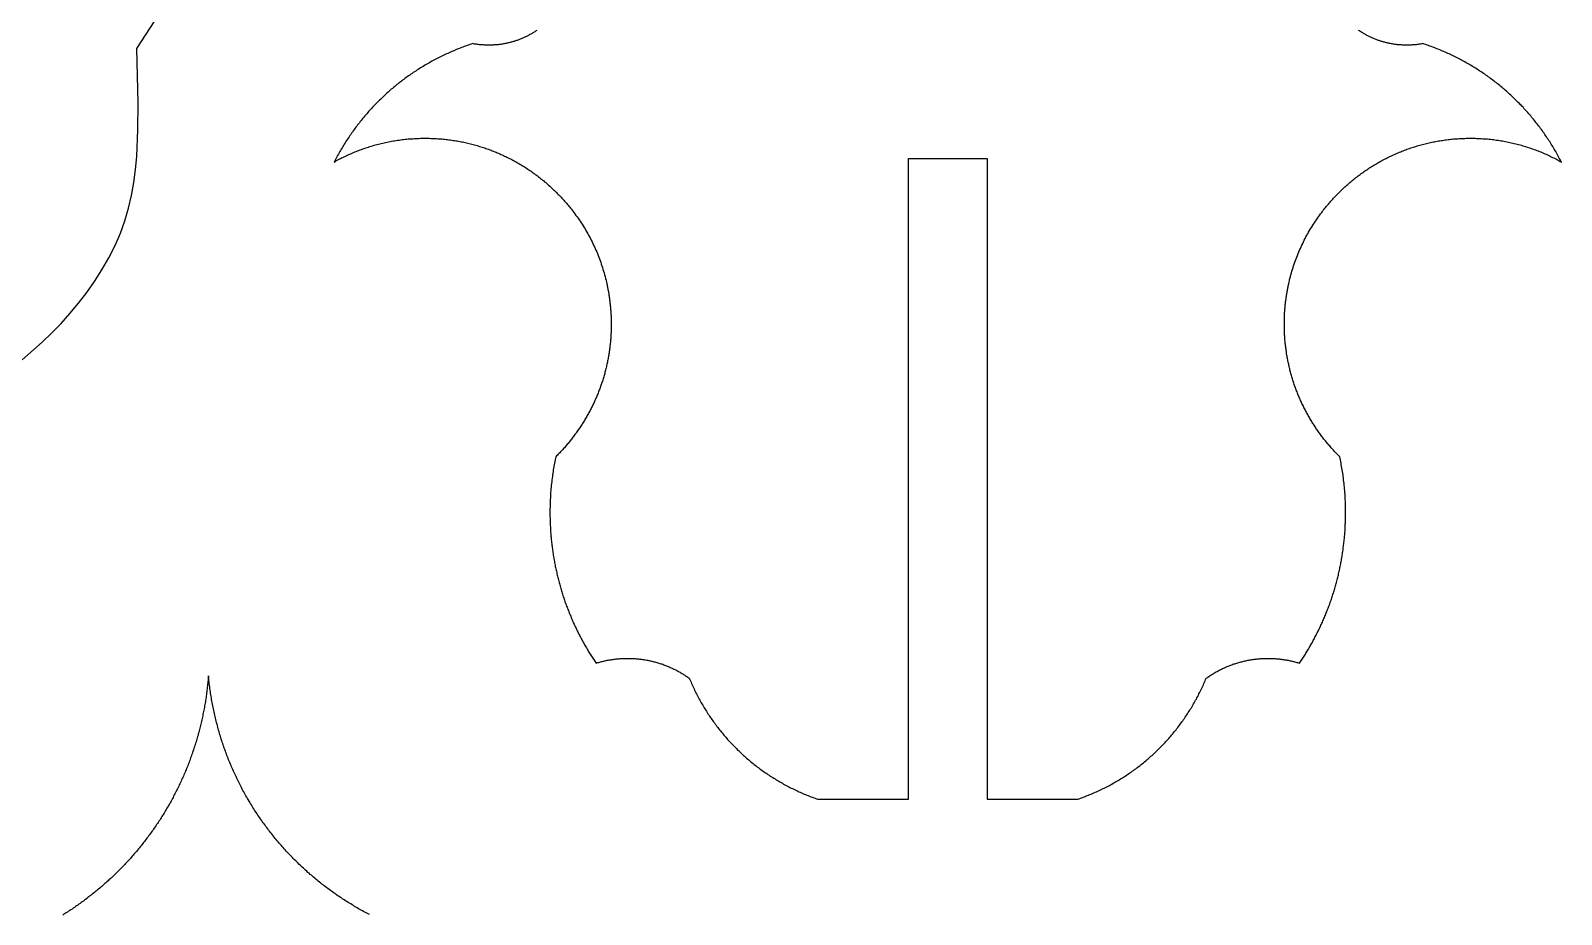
# Model space of a CAD drawing. Extents: x -331 to 1103, y -532 to 1751.
# Drawn here: x 778.6 to 1015.5, y -258.7 to -121.9 of the extents above; entities that cross this region are included whole.
import ezdxf

# ---------------------------------------------------------------- set-up
doc = ezdxf.new("R2010")
doc.units = 0
doc.layers.add('Default_Layer', color=1, linetype='CONTINUOUS')

msp = doc.modelspace()

# ---------------------------------------------------------------- linework, layer by layer
at = {"layer": 'Default_Layer'}
for points in [[(777.32, -172.85), (780.41, -170.1), (781.89, -168.67), (783.31, -167.2), (784.69, -165.67), (786.01, -164.08), (787.28, -162.43), (788.49, -160.71), (789.64, -158.91), (790.73, -157.04), (791.68, -155.15), (792.5, -153.24), (793.18, -151.31), (793.75, -149.36), (794.2, -147.38), (794.56, -145.38), (794.83, -143.37), (795.02, -141.34), (795.22, -137.24), (795.23, -133.08), (795.03, -124.65), (797.85, -120.34)], [(856.96, -121.83), (856.85, -121.9), (856.75, -121.97), (856.64, -122.04), (856.54, -122.1), (856.43, -122.17), (856.32, -122.24), (856.22, -122.3), (856.11, -122.36), (856, -122.43), (855.89, -122.49), (855.78, -122.55), (855.67, -122.61), (855.55, -122.67), (855.44, -122.72), (855.33, -122.78), (855.21, -122.84), (855.1, -122.89), (854.98, -122.94), (854.87, -123), (854.75, -123.05), (854.63, -123.1), (854.51, -123.15), (854.39, -123.2), (854.27, -123.24), (854.15, -123.29), (854.03, -123.33), (853.91, -123.38), (853.79, -123.42), (853.67, -123.46), (853.55, -123.5), (853.42, -123.54), (853.3, -123.58), (853.17, -123.61), (853.05, -123.65), (852.92, -123.68), (852.8, -123.71), (852.67, -123.75), (852.54, -123.78), (852.42, -123.81), (852.29, -123.83), (852.16, -123.86), (852.03, -123.89), (851.9, -123.91), (851.77, -123.93), (851.64, -123.96), (851.51, -123.98), (851.38, -124), (851.25, -124.01), (851.12, -124.03), (850.98, -124.05), (850.85, -124.06), (850.72, -124.07), (850.58, -124.08), (850.45, -124.09), (850.31, -124.1), (850.18, -124.11), (850.04, -124.12), (849.91, -124.12), (849.77, -124.13), (849.64, -124.13), (849.5, -124.13), (849.34, -124.13), (849.17, -124.12), (849.01, -124.12), (848.85, -124.11), (848.69, -124.1), (848.53, -124.09), (848.37, -124.08), (848.21, -124.07), (848.06, -124.05), (847.9, -124.03), (847.75, -124.01), (847.6, -123.99), (847.45, -123.97), (847.31, -123.95), (847.16, -123.92), (847.02, -123.89), (846.8, -123.97), (846.58, -124.04), (846.36, -124.12), (846.14, -124.19), (845.93, -124.27), (845.71, -124.35), (845.49, -124.43), (845.28, -124.51), (845.06, -124.6), (844.85, -124.68), (844.63, -124.77), (844.42, -124.85), (844.21, -124.94), (844, -125.03), (843.79, -125.12), (843.58, -125.21), (843.37, -125.3), (843.16, -125.4), (842.95, -125.49), (842.74, -125.59), (842.54, -125.69), (842.33, -125.79), (842.13, -125.89), (841.92, -125.99), (841.72, -126.09), (841.52, -126.19), (841.32, -126.3), (841.12, -126.4), (840.92, -126.51), (840.72, -126.62), (840.52, -126.73), (840.32, -126.84), (840.12, -126.95), (839.93, -127.06), (839.73, -127.18), (839.54, -127.29), (839.34, -127.41), (839.15, -127.53), (838.96, -127.64), (838.77, -127.76), (838.58, -127.88), (838.39, -128.01), (838.2, -128.13), (838.01, -128.25), (837.82, -128.38), (837.64, -128.5), (837.45, -128.63), (837.27, -128.76), (837.08, -128.89), (836.9, -129.02), (836.72, -129.15), (836.54, -129.28), (836.36, -129.42), (836.18, -129.55), (836, -129.69), (835.82, -129.83), (835.64, -129.96), (835.47, -130.1), (835.29, -130.24), (835.12, -130.38), (834.95, -130.53), (834.77, -130.67), (834.6, -130.81), (834.43, -130.96), (834.26, -131.1), (834.09, -131.25), (833.93, -131.4), (833.76, -131.55), (833.59, -131.7), (833.43, -131.85), (833.27, -132), (833.1, -132.16), (832.94, -132.31), (832.78, -132.47), (832.62, -132.62), (832.46, -132.78), (832.3, -132.94), (832.14, -133.1), (831.99, -133.26), (831.83, -133.42), (831.68, -133.58), (831.52, -133.74), (831.37, -133.91), (831.22, -134.07), (831.07, -134.24), (830.92, -134.41), (830.77, -134.57), (830.62, -134.74), (830.48, -134.91), (830.33, -135.08), (830.19, -135.25), (830.04, -135.43), (829.9, -135.6), (829.76, -135.77), (829.62, -135.95), (829.48, -136.13), (829.34, -136.3), (829.21, -136.48), (829.07, -136.66), (828.93, -136.84), (828.8, -137.02), (828.67, -137.2), (828.53, -137.38), (828.4, -137.57), (828.27, -137.75), (828.14, -137.94), (828.02, -138.12), (827.89, -138.31), (827.76, -138.5), (827.64, -138.68), (827.51, -138.87), (827.39, -139.06), (827.27, -139.25), (827.15, -139.45), (827.03, -139.64), (826.91, -139.83), (826.8, -140.03), (826.68, -140.22), (826.57, -140.42), (826.45, -140.61), (826.34, -140.81), (826.23, -141.01), (826.12, -141.21), (826.01, -141.41), (825.9, -141.61), (825.79, -141.81), (825.69, -142.01), (825.58, -142.22), (825.77, -142.11), (825.96, -142), (826.16, -141.9), (826.35, -141.79), (826.55, -141.69), (826.74, -141.59), (826.94, -141.49), (827.14, -141.39), (827.34, -141.3), (827.54, -141.2), (827.74, -141.11), (827.94, -141.02), (828.15, -140.93), (828.35, -140.84), (828.56, -140.75), (828.77, -140.66), (828.97, -140.58), (829.18, -140.5), (829.39, -140.42), (829.6, -140.34), (829.82, -140.26), (830.03, -140.18), (830.24, -140.11), (830.46, -140.03), (830.67, -139.96), (830.89, -139.89), (831.11, -139.82), (831.32, -139.76), (831.54, -139.69), (831.76, -139.63), (831.98, -139.57), (832.21, -139.51), (832.43, -139.45), (832.65, -139.39), (832.88, -139.34), (833.1, -139.28), (833.33, -139.23), (833.55, -139.18), (833.78, -139.13), (834.01, -139.09), (834.24, -139.04), (834.47, -139), (834.7, -138.96), (834.93, -138.92), (835.16, -138.88), (835.39, -138.85), (835.62, -138.82), (835.86, -138.78), (836.09, -138.75), (836.32, -138.73), (836.56, -138.7), (836.8, -138.68), (837.03, -138.65), (837.27, -138.63), (837.51, -138.61), (837.75, -138.6), (837.98, -138.58), (838.22, -138.57), (838.46, -138.56), (838.7, -138.55), (838.94, -138.54), (839.19, -138.54), (839.43, -138.54), (839.67, -138.53), (839.89, -138.54), (840.11, -138.54), (840.33, -138.54), (840.55, -138.55), (840.76, -138.55), (840.98, -138.56), (841.2, -138.57), (841.41, -138.59), (841.63, -138.6), (841.85, -138.62), (842.06, -138.63), (842.28, -138.65), (842.49, -138.67), (842.71, -138.69), (842.92, -138.72), (843.13, -138.74), (843.34, -138.77), (843.56, -138.79), (843.77, -138.82), (843.98, -138.86), (844.19, -138.89), (844.4, -138.92), (844.61, -138.96), (844.82, -138.99), (845.03, -139.03), (845.24, -139.07), (845.44, -139.11), (845.65, -139.16), (845.86, -139.2), (846.06, -139.25), (846.27, -139.29), (846.47, -139.34), (846.68, -139.39), (846.88, -139.45), (847.08, -139.5), (847.29, -139.55), (847.49, -139.61), (847.69, -139.67), (847.89, -139.73), (848.09, -139.79), (848.29, -139.85), (848.49, -139.91), (848.69, -139.98), (848.89, -140.04), (849.08, -140.11), (849.28, -140.18), (849.47, -140.25), (849.67, -140.32), (849.86, -140.39), (850.06, -140.47), (850.25, -140.54), (850.44, -140.62), (850.64, -140.7), (850.83, -140.78), (851.02, -140.86), (851.21, -140.94), (851.4, -141.03), (851.58, -141.11), (851.77, -141.2), (851.96, -141.29), (852.15, -141.38), (852.33, -141.47), (852.52, -141.56), (852.7, -141.65), (852.88, -141.74), (853.07, -141.84), (853.25, -141.94), (853.43, -142.03), (853.61, -142.13), (853.79, -142.23), (853.97, -142.34), (854.14, -142.44), (854.32, -142.54), (854.5, -142.65), (854.67, -142.76), (854.85, -142.86), (855.02, -142.97), (855.19, -143.08), (855.37, -143.19), (855.54, -143.31), (855.71, -143.42), (855.88, -143.54), (856.05, -143.65), (856.22, -143.77), (856.38, -143.89), (856.55, -144.01), (856.71, -144.13), (856.88, -144.25), (857.04, -144.37), (857.21, -144.5), (857.37, -144.62), (857.53, -144.75), (857.69, -144.88), (857.85, -145.01), (858.01, -145.14), (858.16, -145.27), (858.32, -145.4), (858.48, -145.54), (858.63, -145.67), (858.78, -145.81), (858.94, -145.94), (859.09, -146.08), (859.24, -146.22), (859.39, -146.36), (859.54, -146.5), (859.69, -146.64), (859.83, -146.78), (859.98, -146.93), (860.12, -147.07), (860.27, -147.22), (860.41, -147.37), (860.55, -147.51), (860.69, -147.66), (860.83, -147.81), (860.97, -147.97), (861.11, -148.12), (861.25, -148.27), (861.38, -148.43), (861.52, -148.58), (861.65, -148.74), (861.78, -148.89), (861.91, -149.05), (862.04, -149.21), (862.17, -149.37), (862.3, -149.53), (862.43, -149.69), (862.56, -149.86), (862.68, -150.02), (862.85, -150.24), (863.01, -150.47), (863.18, -150.7), (863.34, -150.93), (863.5, -151.16), (863.66, -151.39), (863.81, -151.63), (863.97, -151.86), (864.12, -152.1), (864.26, -152.34), (864.41, -152.58), (864.55, -152.82), (864.7, -153.07), (864.84, -153.32), (864.97, -153.56), (865.11, -153.81), (865.24, -154.06), (865.37, -154.32), (865.5, -154.57), (865.62, -154.83), (865.74, -155.08), (865.86, -155.34), (865.98, -155.6), (866.1, -155.87), (866.21, -156.13), (866.32, -156.39), (866.43, -156.66), (866.53, -156.93), (866.63, -157.2), (866.73, -157.47), (866.83, -157.74), (866.93, -158.01), (867.02, -158.28), (867.11, -158.56), (867.19, -158.84), (867.28, -159.11), (867.36, -159.39), (867.44, -159.67), (867.51, -159.95), (867.59, -160.24), (867.66, -160.52), (867.72, -160.81), (867.79, -161.09), (867.82, -161.24), (867.85, -161.38), (867.88, -161.52), (867.91, -161.67), (867.94, -161.81), (867.96, -161.96), (867.99, -162.1), (868.02, -162.25), (868.04, -162.39), (868.07, -162.54), (868.09, -162.68), (868.11, -162.83), (868.14, -162.98), (868.16, -163.12), (868.18, -163.27), (868.2, -163.42), (868.22, -163.57), (868.24, -163.71), (868.26, -163.86), (868.27, -164.01), (868.29, -164.16), (868.31, -164.31), (868.32, -164.46), (868.34, -164.61), (868.35, -164.75), (868.36, -164.9), (868.37, -165.05), (868.39, -165.2), (868.4, -165.35), (868.41, -165.51), (868.42, -165.66), (868.42, -165.81), (868.43, -165.96), (868.44, -166.11), (868.44, -166.26), (868.45, -166.41), (868.45, -166.56), (868.46, -166.72), (868.46, -166.87), (868.46, -167.02), (868.46, -167.17), (868.46, -167.33), (868.46, -167.52), (868.46, -167.7), (868.46, -167.89), (868.45, -168.08), (868.45, -168.26), (868.44, -168.45), (868.43, -168.64), (868.42, -168.82), (868.41, -169.01), (868.4, -169.19), (868.39, -169.38), (868.38, -169.56), (868.36, -169.75), (868.35, -169.93), (868.33, -170.11), (868.31, -170.3), (868.29, -170.48), (868.27, -170.66), (868.25, -170.84), (868.23, -171.03), (868.2, -171.21), (868.18, -171.39), (868.15, -171.57), (868.13, -171.75), (868.1, -171.93), (868.07, -172.11), (868.04, -172.29), (868.01, -172.47), (867.97, -172.65), (867.94, -172.82), (867.9, -173), (867.87, -173.18), (867.83, -173.36), (867.79, -173.53), (867.75, -173.71), (867.71, -173.89), (867.67, -174.06), (867.63, -174.24), (867.59, -174.41), (867.54, -174.58), (867.49, -174.76), (867.45, -174.93), (867.4, -175.1), (867.35, -175.28), (867.3, -175.45), (867.25, -175.62), (867.2, -175.79), (867.15, -175.96), (867.09, -176.13), (867.04, -176.3), (866.98, -176.47), (866.92, -176.64), (866.87, -176.81), (866.81, -176.98), (866.75, -177.14), (866.69, -177.31), (866.62, -177.48), (866.56, -177.64), (866.5, -177.81), (866.43, -177.97), (866.37, -178.14), (866.3, -178.3), (866.23, -178.46), (866.16, -178.63), (866.09, -178.79), (866.02, -178.95), (865.95, -179.11), (865.88, -179.27), (865.8, -179.43), (865.73, -179.59), (865.65, -179.75), (865.57, -179.91), (865.5, -180.07), (865.42, -180.23), (865.34, -180.38), (865.26, -180.54), (865.18, -180.7), (865.1, -180.85), (865.01, -181.01), (864.93, -181.16), (864.84, -181.31), (864.76, -181.47), (864.67, -181.62), (864.58, -181.77), (864.49, -181.92), (864.4, -182.07), (864.31, -182.22), (864.22, -182.37), (864.13, -182.52), (864.04, -182.67), (863.94, -182.82), (863.85, -182.97), (863.75, -183.11), (863.66, -183.26), (863.56, -183.4), (863.46, -183.55), (863.36, -183.69), (863.26, -183.84), (863.16, -183.98), (863.06, -184.12), (862.96, -184.26), (862.85, -184.4), (862.75, -184.54), (862.65, -184.68), (862.54, -184.82), (862.43, -184.96), (862.33, -185.1), (862.22, -185.24), (862.11, -185.37), (862, -185.51), (861.89, -185.64), (861.78, -185.78), (861.66, -185.91), (861.55, -186.04), (861.44, -186.17), (861.32, -186.31), (861.21, -186.44), (861.09, -186.57), (860.97, -186.7), (860.86, -186.82), (860.74, -186.95), (860.62, -187.08), (860.5, -187.21), (860.38, -187.33), (860.26, -187.46), (860.13, -187.58), (860.01, -187.71), (859.89, -187.83), (859.83, -188.07), (859.78, -188.32), (859.73, -188.57), (859.68, -188.82), (859.64, -189.07), (859.59, -189.33), (859.55, -189.59), (859.5, -189.85), (859.46, -190.11), (859.42, -190.37), (859.38, -190.63), (859.35, -190.9), (859.31, -191.17), (859.28, -191.44), (859.25, -191.71), (859.22, -191.98), (859.19, -192.25), (859.16, -192.53), (859.14, -192.8), (859.11, -193.08), (859.09, -193.36), (859.07, -193.64), (859.06, -193.92), (859.04, -194.2), (859.03, -194.48), (859.01, -194.76), (859, -195.05), (858.99, -195.33), (858.99, -195.62), (858.98, -195.9), (858.98, -196.19), (858.98, -196.48), (858.98, -196.68), (858.98, -196.88), (858.98, -197.09), (858.99, -197.29), (858.99, -197.49), (859, -197.7), (859, -197.9), (859.01, -198.1), (859.02, -198.3), (859.03, -198.5), (859.04, -198.71), (859.05, -198.91), (859.06, -199.11), (859.07, -199.31), (859.09, -199.51), (859.1, -199.71), (859.12, -199.91), (859.14, -200.11), (859.15, -200.31), (859.17, -200.51), (859.19, -200.71), (859.21, -200.9), (859.23, -201.1), (859.26, -201.3), (859.28, -201.5), (859.3, -201.69), (859.33, -201.89), (859.35, -202.09), (859.38, -202.28), (859.41, -202.48), (859.44, -202.68), (859.47, -202.87), (859.5, -203.07), (859.53, -203.26), (859.56, -203.46), (859.59, -203.65), (859.63, -203.84), (859.66, -204.04), (859.7, -204.23), (859.74, -204.42), (859.77, -204.62), (859.81, -204.81), (859.85, -205), (859.89, -205.19), (859.93, -205.38), (859.97, -205.57), (860.02, -205.77), (860.06, -205.96), (860.1, -206.15), (860.15, -206.33), (860.2, -206.52), (860.24, -206.71), (860.29, -206.9), (860.34, -207.09), (860.39, -207.28), (860.44, -207.46), (860.49, -207.65), (860.54, -207.84), (860.6, -208.02), (860.65, -208.21), (860.71, -208.39), (860.76, -208.58), (860.82, -208.76), (860.87, -208.95), (860.93, -209.13), (860.99, -209.31), (861.05, -209.5), (861.11, -209.68), (861.17, -209.86), (861.23, -210.04), (861.3, -210.23), (861.36, -210.41), (861.42, -210.59), (861.49, -210.77), (861.56, -210.95), (861.62, -211.13), (861.69, -211.3), (861.76, -211.48), (861.83, -211.66), (861.9, -211.84), (861.97, -212.02), (862.04, -212.19), (862.11, -212.37), (862.19, -212.54), (862.26, -212.72), (862.33, -212.89), (862.41, -213.07), (862.48, -213.24), (862.56, -213.42), (862.64, -213.59), (862.72, -213.76), (862.8, -213.93), (862.88, -214.11), (862.96, -214.28), (863.04, -214.45), (863.12, -214.62), (863.2, -214.79), (863.29, -214.96), (863.37, -215.12), (863.46, -215.29), (863.54, -215.46), (863.63, -215.63), (863.72, -215.79), (863.8, -215.96), (863.89, -216.13), (863.98, -216.29), (864.07, -216.46), (864.16, -216.62), (864.25, -216.78), (864.35, -216.95), (864.44, -217.11), (864.53, -217.27), (864.63, -217.43), (864.72, -217.6), (864.82, -217.76), (864.91, -217.92), (865.01, -218.08), (865.11, -218.23), (865.21, -218.39), (865.31, -218.55), (865.41, -218.71), (865.51, -218.87), (865.61, -219.02), (865.71, -219.18), (865.81, -219.33), (865.92, -219.49), (866.02, -219.64), (866.13, -219.79), (866.26, -219.75), (866.4, -219.71), (866.54, -219.67), (866.68, -219.63), (866.82, -219.59), (866.97, -219.55), (867.11, -219.51), (867.26, -219.48), (867.4, -219.45), (867.55, -219.41), (867.7, -219.38), (867.85, -219.35), (868, -219.32), (868.15, -219.3), (868.3, -219.27), (868.46, -219.25), (868.61, -219.22), (868.76, -219.2), (868.92, -219.18), (869.08, -219.16), (869.23, -219.14), (869.39, -219.13), (869.55, -219.11), (869.71, -219.1), (869.87, -219.09), (870.03, -219.08), (870.19, -219.07), (870.35, -219.06), (870.51, -219.06), (870.67, -219.05), (870.84, -219.05), (871, -219.05), (871.17, -219.05), (871.33, -219.05), (871.5, -219.06), (871.67, -219.06), (871.83, -219.07), (872, -219.08), (872.16, -219.09), (872.33, -219.1), (872.49, -219.12), (872.66, -219.13), (872.82, -219.15), (872.98, -219.17), (873.15, -219.19), (873.31, -219.21), (873.47, -219.24), (873.63, -219.26), (873.79, -219.29), (873.95, -219.32), (874.11, -219.35), (874.27, -219.38), (874.43, -219.41), (874.59, -219.45), (874.74, -219.48), (874.9, -219.52), (875.05, -219.56), (875.21, -219.6), (875.36, -219.64), (875.52, -219.68), (875.67, -219.73), (875.82, -219.77), (875.97, -219.82), (876.13, -219.87), (876.28, -219.92), (876.43, -219.97), (876.58, -220.03), (876.72, -220.08), (876.87, -220.14), (877.02, -220.19), (877.16, -220.25), (877.31, -220.31), (877.45, -220.37), (877.6, -220.44), (877.74, -220.5), (877.88, -220.56), (878.02, -220.63), (878.17, -220.7), (878.31, -220.77), (878.44, -220.84), (878.58, -220.91), (878.72, -220.98), (878.86, -221.06), (878.99, -221.13), (879.13, -221.21), (879.26, -221.29), (879.39, -221.37), (879.53, -221.45), (879.66, -221.53), (879.79, -221.61), (879.92, -221.7), (880.05, -221.78), (880.17, -221.87), (880.3, -221.96), (880.42, -222.04), (880.55, -222.13), (880.64, -222.34), (880.72, -222.55), (880.81, -222.75), (880.9, -222.95), (880.99, -223.16), (881.09, -223.36), (881.18, -223.56), (881.28, -223.76), (881.37, -223.96), (881.47, -224.16), (881.57, -224.36), (881.67, -224.56), (881.77, -224.76), (881.87, -224.95), (881.98, -225.15), (882.08, -225.34), (882.19, -225.54), (882.3, -225.73), (882.4, -225.92), (882.51, -226.11), (882.62, -226.3), (882.74, -226.49), (882.85, -226.68), (882.96, -226.87), (883.08, -227.05), (883.2, -227.24), (883.31, -227.43), (883.43, -227.61), (883.55, -227.79), (883.68, -227.98), (883.8, -228.16), (883.92, -228.34), (884.05, -228.52), (884.17, -228.7), (884.3, -228.87), (884.43, -229.05), (884.56, -229.23), (884.69, -229.4), (884.82, -229.58), (884.95, -229.75), (885.09, -229.92), (885.22, -230.09), (885.36, -230.27), (885.49, -230.43), (885.63, -230.6), (885.77, -230.77), (885.91, -230.94), (886.05, -231.1), (886.19, -231.27), (886.34, -231.43), (886.48, -231.6), (886.63, -231.76), (886.77, -231.92), (886.92, -232.08), (887.07, -232.24), (887.22, -232.39), (887.37, -232.55), (887.52, -232.71), (887.68, -232.86), (887.83, -233.02), (887.98, -233.17), (888.14, -233.32), (888.3, -233.47), (888.46, -233.62), (888.61, -233.77), (888.77, -233.92), (888.93, -234.06), (889.1, -234.21), (889.26, -234.35), (889.42, -234.5), (889.59, -234.64), (889.75, -234.78), (889.92, -234.92), (890.09, -235.06), (890.26, -235.2), (890.43, -235.34), (890.6, -235.47), (890.77, -235.61), (890.94, -235.74), (891.11, -235.87), (891.29, -236), (891.46, -236.13), (891.64, -236.26), (891.81, -236.39), (891.99, -236.52), (892.17, -236.64), (892.35, -236.77), (892.53, -236.89), (892.71, -237.01), (892.89, -237.14), (893.08, -237.26), (893.26, -237.38), (893.45, -237.49), (893.63, -237.61), (893.82, -237.72), (894.01, -237.84), (894.19, -237.95), (894.38, -238.06), (894.57, -238.17), (894.76, -238.28), (894.96, -238.39), (895.15, -238.5), (895.34, -238.61), (895.54, -238.71), (895.73, -238.81), (895.93, -238.92), (896.12, -239.02), (896.32, -239.12), (896.52, -239.21), (896.72, -239.31), (896.92, -239.41), (897.12, -239.5), (897.32, -239.6), (897.52, -239.69), (897.72, -239.78), (897.93, -239.87), (898.13, -239.96), (898.34, -240.05), (898.54, -240.13), (898.75, -240.22), (898.96, -240.3), (899.17, -240.38), (899.38, -240.46), (899.59, -240.54), (899.8, -240.62), (900.01, -240.7), (900.22, -240.77), (900.43, -240.85), (914.46, -240.85), (914.46, -240.85), (914.46, -141.67), (926.64, -141.67), (926.64, -240.85), (940.67, -240.85), (940.88, -240.77), (941.09, -240.7), (941.3, -240.62), (941.51, -240.54), (941.72, -240.46), (941.93, -240.38), (942.14, -240.3), (942.35, -240.22), (942.56, -240.13), (942.76, -240.05), (942.97, -239.96), (943.17, -239.87), (943.38, -239.78), (943.58, -239.69), (943.78, -239.6), (943.98, -239.5), (944.18, -239.41), (944.38, -239.31), (944.58, -239.21), (944.78, -239.12), (944.98, -239.02), (945.17, -238.92), (945.37, -238.81), (945.56, -238.71), (945.76, -238.61), (945.95, -238.5), (946.14, -238.39), (946.34, -238.28), (946.53, -238.17), (946.72, -238.06), (946.91, -237.95), (947.09, -237.84), (947.28, -237.72), (947.47, -237.61), (947.65, -237.49), (947.84, -237.38), (948.02, -237.26), (948.21, -237.14), (948.39, -237.01), (948.57, -236.89), (948.75, -236.77), (948.93, -236.64), (949.11, -236.52), (949.29, -236.39), (949.46, -236.26), (949.64, -236.13), (949.81, -236), (949.99, -235.87), (950.16, -235.74), (950.33, -235.61), (950.5, -235.47), (950.67, -235.34), (950.84, -235.2), (951.01, -235.06), (951.18, -234.92), (951.35, -234.78), (951.51, -234.64), (951.68, -234.5), (951.84, -234.35), (952, -234.21), (952.17, -234.06), (952.33, -233.92), (952.49, -233.77), (952.64, -233.62), (952.8, -233.47), (952.96, -233.32), (953.12, -233.17), (953.27, -233.02), (953.42, -232.86), (953.58, -232.71), (953.73, -232.55), (953.88, -232.39), (954.03, -232.24), (954.18, -232.08), (954.32, -231.92), (954.47, -231.76), (954.62, -231.6), (954.76, -231.43), (954.91, -231.27), (955.05, -231.1), (955.19, -230.94), (955.33, -230.77), (955.47, -230.6), (955.61, -230.43), (955.74, -230.27), (955.88, -230.09), (956.01, -229.92), (956.15, -229.75), (956.28, -229.58), (956.41, -229.4), (956.54, -229.23), (956.67, -229.05), (956.8, -228.87), (956.93, -228.7), (957.05, -228.52), (957.18, -228.34), (957.3, -228.16), (957.42, -227.98), (957.55, -227.79), (957.67, -227.61), (957.78, -227.43), (957.9, -227.24), (958.02, -227.05), (958.14, -226.87), (958.25, -226.68), (958.36, -226.49), (958.48, -226.3), (958.59, -226.11), (958.7, -225.92), (958.8, -225.73), (958.91, -225.54), (959.02, -225.34), (959.12, -225.15), (959.23, -224.95), (959.33, -224.76), (959.43, -224.56), (959.53, -224.36), (959.63, -224.16), (959.73, -223.96), (959.82, -223.76), (959.92, -223.56), (960.01, -223.36), (960.11, -223.16), (960.2, -222.95), (960.29, -222.75), (960.38, -222.55), (960.46, -222.34), (960.55, -222.13), (960.68, -222.04), (960.8, -221.96), (960.93, -221.87), (961.05, -221.78), (961.18, -221.7), (961.31, -221.61), (961.44, -221.53), (961.57, -221.45), (961.71, -221.37), (961.84, -221.29), (961.97, -221.21), (962.11, -221.13), (962.24, -221.06), (962.38, -220.98), (962.52, -220.91), (962.66, -220.84), (962.79, -220.77), (962.93, -220.7), (963.08, -220.63), (963.22, -220.56), (963.36, -220.5), (963.5, -220.44), (963.65, -220.37), (963.79, -220.31), (963.94, -220.25), (964.08, -220.19), (964.23, -220.14), (964.38, -220.08), (964.52, -220.03), (964.67, -219.97), (964.82, -219.92), (964.97, -219.87), (965.13, -219.82), (965.28, -219.77), (965.43, -219.73), (965.58, -219.68), (965.74, -219.64), (965.89, -219.6), (966.05, -219.56), (966.2, -219.52), (966.36, -219.48), (966.51, -219.45), (966.67, -219.41), (966.83, -219.38), (966.99, -219.35), (967.15, -219.32), (967.31, -219.29), (967.47, -219.26), (967.63, -219.24), (967.79, -219.21), (967.95, -219.19), (968.12, -219.17), (968.28, -219.15), (968.44, -219.13), (968.61, -219.12), (968.77, -219.1), (968.94, -219.09), (969.1, -219.08), (969.27, -219.07), (969.43, -219.06), (969.6, -219.06), (969.77, -219.05), (969.93, -219.05), (970.1, -219.05), (970.26, -219.05), (970.43, -219.05), (970.59, -219.06), (970.75, -219.06), (970.91, -219.07), (971.07, -219.08), (971.23, -219.09), (971.39, -219.1), (971.55, -219.11), (971.71, -219.13), (971.87, -219.14), (972.02, -219.16), (972.18, -219.18), (972.34, -219.2), (972.49, -219.22), (972.64, -219.25), (972.8, -219.27), (972.95, -219.3), (973.1, -219.32), (973.25, -219.35), (973.4, -219.38), (973.55, -219.41), (973.7, -219.45), (973.84, -219.48), (973.99, -219.51), (974.13, -219.55), (974.28, -219.59), (974.42, -219.63), (974.56, -219.67), (974.7, -219.71), (974.84, -219.75), (974.97, -219.79), (975.08, -219.64), (975.18, -219.49), (975.29, -219.33), (975.39, -219.18), (975.49, -219.02), (975.59, -218.87), (975.69, -218.71), (975.79, -218.55), (975.89, -218.39), (975.99, -218.23), (976.09, -218.08), (976.18, -217.92), (976.28, -217.76), (976.38, -217.6), (976.47, -217.43), (976.57, -217.27), (976.66, -217.11), (976.75, -216.95), (976.85, -216.78), (976.94, -216.62), (977.03, -216.46), (977.12, -216.29), (977.21, -216.13), (977.3, -215.96), (977.38, -215.79), (977.47, -215.63), (977.56, -215.46), (977.64, -215.29), (977.73, -215.12), (977.81, -214.96), (977.9, -214.79), (977.98, -214.62), (978.06, -214.45), (978.14, -214.28), (978.22, -214.11), (978.3, -213.93), (978.38, -213.76), (978.46, -213.59), (978.54, -213.42), (978.61, -213.24), (978.69, -213.07), (978.77, -212.89), (978.84, -212.72), (978.91, -212.54), (978.99, -212.37), (979.06, -212.19), (979.13, -212.02), (979.2, -211.84), (979.27, -211.66), (979.34, -211.48), (979.41, -211.3), (979.48, -211.13), (979.54, -210.95), (979.61, -210.77), (979.68, -210.59), (979.74, -210.41), (979.8, -210.23), (979.87, -210.04), (979.93, -209.86), (979.99, -209.68), (980.05, -209.5), (980.11, -209.31), (980.17, -209.13), (980.23, -208.95), (980.28, -208.76), (980.34, -208.58), (980.39, -208.39), (980.45, -208.21), (980.5, -208.02), (980.56, -207.84), (980.61, -207.65), (980.66, -207.46), (980.71, -207.28), (980.76, -207.09), (980.81, -206.9), (980.86, -206.71), (980.9, -206.52), (980.95, -206.33), (981, -206.15), (981.04, -205.96), (981.08, -205.77), (981.13, -205.57), (981.17, -205.38), (981.21, -205.19), (981.25, -205), (981.29, -204.81), (981.33, -204.62), (981.36, -204.42), (981.4, -204.23), (981.44, -204.04), (981.47, -203.84), (981.51, -203.65), (981.54, -203.46), (981.57, -203.26), (981.6, -203.07), (981.63, -202.87), (981.66, -202.68), (981.69, -202.48), (981.72, -202.28), (981.75, -202.09), (981.77, -201.89), (981.8, -201.69), (981.82, -201.5), (981.84, -201.3), (981.87, -201.1), (981.89, -200.9), (981.91, -200.71), (981.93, -200.51), (981.95, -200.31), (981.96, -200.11), (981.98, -199.91), (982, -199.71), (982.01, -199.51), (982.03, -199.31), (982.04, -199.11), (982.05, -198.91), (982.06, -198.71), (982.07, -198.5), (982.08, -198.3), (982.09, -198.1), (982.1, -197.9), (982.1, -197.7), (982.11, -197.49), (982.11, -197.29), (982.12, -197.09), (982.12, -196.88), (982.12, -196.68), (982.12, -196.48), (982.12, -196.19), (982.12, -195.9), (982.11, -195.62), (982.11, -195.33), (982.1, -195.05), (982.09, -194.76), (982.07, -194.48), (982.06, -194.2), (982.04, -193.92), (982.03, -193.64), (982.01, -193.36), (981.99, -193.08), (981.96, -192.8), (981.94, -192.53), (981.91, -192.25), (981.88, -191.98), (981.85, -191.71), (981.82, -191.44), (981.79, -191.17), (981.75, -190.9), (981.72, -190.63), (981.68, -190.37), (981.64, -190.11), (981.6, -189.85), (981.55, -189.59), (981.51, -189.33), (981.46, -189.07), (981.42, -188.82), (981.37, -188.57), (981.32, -188.32), (981.27, -188.07), (981.21, -187.83), (981.09, -187.71), (980.97, -187.58), (980.84, -187.46), (980.72, -187.33), (980.6, -187.21), (980.48, -187.08), (980.36, -186.95), (980.24, -186.82), (980.13, -186.7), (980.01, -186.57), (979.89, -186.44), (979.78, -186.31), (979.66, -186.17), (979.55, -186.04), (979.44, -185.91), (979.32, -185.78), (979.21, -185.64), (979.1, -185.51), (978.99, -185.37), (978.88, -185.24), (978.77, -185.1), (978.67, -184.96), (978.56, -184.82), (978.45, -184.68), (978.35, -184.54), (978.25, -184.4), (978.14, -184.26), (978.04, -184.12), (977.94, -183.98), (977.84, -183.84), (977.74, -183.69), (977.64, -183.55), (977.54, -183.4), (977.44, -183.26), (977.35, -183.11), (977.25, -182.97), (977.16, -182.82), (977.06, -182.67), (976.97, -182.52), (976.88, -182.37), (976.79, -182.22), (976.7, -182.07), (976.61, -181.92), (976.52, -181.77), (976.43, -181.62), (976.34, -181.47), (976.26, -181.31), (976.17, -181.16), (976.09, -181.01), (976, -180.85), (975.92, -180.7), (975.84, -180.54), (975.76, -180.38), (975.68, -180.23), (975.6, -180.07), (975.53, -179.91), (975.45, -179.75), (975.37, -179.59), (975.3, -179.43), (975.22, -179.27), (975.15, -179.11), (975.08, -178.95), (975.01, -178.79), (974.94, -178.63), (974.87, -178.46), (974.8, -178.3), (974.73, -178.14), (974.67, -177.97), (974.6, -177.81), (974.54, -177.64), (974.48, -177.48), (974.41, -177.31), (974.35, -177.14), (974.29, -176.98), (974.23, -176.81), (974.18, -176.64), (974.12, -176.47), (974.06, -176.3), (974.01, -176.13), (973.95, -175.96), (973.9, -175.79), (973.85, -175.62), (973.8, -175.45), (973.75, -175.28), (973.7, -175.1), (973.65, -174.93), (973.6, -174.76), (973.56, -174.58), (973.51, -174.41), (973.47, -174.24), (973.43, -174.06), (973.39, -173.89), (973.35, -173.71), (973.31, -173.53), (973.27, -173.36), (973.23, -173.18), (973.2, -173), (973.16, -172.82), (973.13, -172.65), (973.09, -172.47), (973.06, -172.29), (973.03, -172.11), (973, -171.93), (972.97, -171.75), (972.95, -171.57), (972.92, -171.39), (972.9, -171.21), (972.87, -171.03), (972.85, -170.84), (972.83, -170.66), (972.81, -170.48), (972.79, -170.3), (972.77, -170.11), (972.75, -169.93), (972.74, -169.75), (972.72, -169.56), (972.71, -169.38), (972.7, -169.19), (972.69, -169.01), (972.68, -168.82), (972.67, -168.64), (972.66, -168.45), (972.65, -168.26), (972.65, -168.08), (972.64, -167.89), (972.64, -167.7), (972.64, -167.52), (972.64, -167.33), (972.64, -167.17), (972.64, -167.02), (972.64, -166.87), (972.64, -166.72), (972.65, -166.56), (972.65, -166.41), (972.66, -166.26), (972.66, -166.11), (972.67, -165.96), (972.68, -165.81), (972.68, -165.66), (972.69, -165.51), (972.7, -165.35), (972.71, -165.2), (972.73, -165.05), (972.74, -164.9), (972.75, -164.75), (972.76, -164.61), (972.78, -164.46), (972.79, -164.31), (972.81, -164.16), (972.83, -164.01), (972.84, -163.86), (972.86, -163.71), (972.88, -163.57), (972.9, -163.42), (972.92, -163.27), (972.94, -163.12), (972.96, -162.98), (972.99, -162.83), (973.01, -162.68), (973.03, -162.54), (973.06, -162.39), (973.08, -162.25), (973.11, -162.1), (973.14, -161.96), (973.16, -161.81), (973.19, -161.67), (973.22, -161.52), (973.25, -161.38), (973.28, -161.24), (973.31, -161.09), (973.38, -160.81), (973.44, -160.52), (973.51, -160.24), (973.59, -159.95), (973.66, -159.67), (973.74, -159.39), (973.82, -159.11), (973.91, -158.84), (973.99, -158.56), (974.08, -158.28), (974.17, -158.01), (974.27, -157.74), (974.37, -157.47), (974.47, -157.2), (974.57, -156.93), (974.67, -156.66), (974.78, -156.39), (974.89, -156.13), (975, -155.87), (975.12, -155.6), (975.24, -155.34), (975.36, -155.08), (975.48, -154.83), (975.6, -154.57), (975.73, -154.32), (975.86, -154.06), (975.99, -153.81), (976.13, -153.56), (976.26, -153.32), (976.4, -153.07), (976.55, -152.82), (976.69, -152.58), (976.84, -152.34), (976.98, -152.1), (977.13, -151.86), (977.29, -151.63), (977.44, -151.39), (977.6, -151.16), (977.76, -150.93), (977.92, -150.7), (978.08, -150.47), (978.25, -150.24), (978.42, -150.02), (978.54, -149.86), (978.67, -149.69), (978.8, -149.53), (978.93, -149.37), (979.06, -149.21), (979.19, -149.05), (979.32, -148.89), (979.45, -148.74), (979.58, -148.58), (979.72, -148.43), (979.85, -148.27), (979.99, -148.12), (980.13, -147.97), (980.27, -147.81), (980.41, -147.66), (980.55, -147.51), (980.69, -147.37), (980.83, -147.22), (980.98, -147.07), (981.12, -146.93), (981.27, -146.78), (981.41, -146.64), (981.56, -146.5), (981.71, -146.36), (981.86, -146.22), (982.01, -146.08), (982.16, -145.94), (982.32, -145.81), (982.47, -145.67), (982.62, -145.54), (982.78, -145.4), (982.94, -145.27), (983.09, -145.14), (983.25, -145.01), (983.41, -144.88), (983.57, -144.75), (983.73, -144.62), (983.89, -144.5), (984.06, -144.37), (984.22, -144.25), (984.39, -144.13), (984.55, -144.01), (984.72, -143.89), (984.88, -143.77), (985.05, -143.65), (985.22, -143.54), (985.39, -143.42), (985.56, -143.31), (985.73, -143.19), (985.91, -143.08), (986.08, -142.97), (986.25, -142.86), (986.43, -142.76), (986.6, -142.65), (986.78, -142.54), (986.96, -142.44), (987.13, -142.34), (987.31, -142.23), (987.49, -142.13), (987.67, -142.03), (987.85, -141.94), (988.03, -141.84), (988.22, -141.74), (988.4, -141.65), (988.58, -141.56), (988.77, -141.47), (988.95, -141.38), (989.14, -141.29), (989.33, -141.2), (989.52, -141.11), (989.7, -141.03), (989.89, -140.94), (990.08, -140.86), (990.27, -140.78), (990.46, -140.7), (990.66, -140.62), (990.85, -140.54), (991.04, -140.47), (991.24, -140.39), (991.43, -140.32), (991.62, -140.25), (991.82, -140.18), (992.02, -140.11), (992.21, -140.04), (992.41, -139.98), (992.61, -139.91), (992.81, -139.85), (993.01, -139.79), (993.21, -139.73), (993.41, -139.67), (993.61, -139.61), (993.81, -139.55), (994.02, -139.5), (994.22, -139.45), (994.42, -139.39), (994.63, -139.34), (994.83, -139.29), (995.04, -139.25), (995.24, -139.2), (995.45, -139.16), (995.66, -139.11), (995.86, -139.07), (996.07, -139.03), (996.28, -138.99), (996.49, -138.96), (996.7, -138.92), (996.91, -138.89), (997.12, -138.86), (997.33, -138.82), (997.54, -138.79), (997.76, -138.77), (997.97, -138.74), (998.18, -138.72), (998.39, -138.69), (998.61, -138.67), (998.82, -138.65), (999.04, -138.63), (999.25, -138.62), (999.47, -138.6), (999.69, -138.59), (999.9, -138.57), (1000.12, -138.56), (1000.34, -138.55), (1000.55, -138.55), (1000.77, -138.54), (1000.99, -138.54), (1001.21, -138.54), (1001.43, -138.53), (1001.67, -138.54), (1001.91, -138.54), (1002.16, -138.54), (1002.4, -138.55), (1002.64, -138.56), (1002.88, -138.57), (1003.12, -138.58), (1003.35, -138.6), (1003.59, -138.61), (1003.83, -138.63), (1004.07, -138.65), (1004.3, -138.68), (1004.54, -138.7), (1004.78, -138.73), (1005.01, -138.75), (1005.24, -138.78), (1005.48, -138.82), (1005.71, -138.85), (1005.94, -138.88), (1006.17, -138.92), (1006.4, -138.96), (1006.63, -139), (1006.86, -139.04), (1007.09, -139.09), (1007.32, -139.13), (1007.55, -139.18), (1007.77, -139.23), (1008, -139.28), (1008.22, -139.34), (1008.45, -139.39), (1008.67, -139.45), (1008.89, -139.51), (1009.12, -139.57), (1009.34, -139.63), (1009.56, -139.69), (1009.78, -139.76), (1009.99, -139.82), (1010.21, -139.89), (1010.43, -139.96), (1010.64, -140.03), (1010.86, -140.11), (1011.07, -140.18), (1011.28, -140.26), (1011.5, -140.34), (1011.71, -140.42), (1011.92, -140.5), (1012.13, -140.58), (1012.33, -140.66), (1012.54, -140.75), (1012.75, -140.84), (1012.95, -140.93), (1013.16, -141.02), (1013.36, -141.11), (1013.56, -141.2), (1013.76, -141.3), (1013.96, -141.39), (1014.16, -141.49), (1014.36, -141.59), (1014.55, -141.69), (1014.75, -141.79), (1014.94, -141.9), (1015.14, -142), (1015.33, -142.11), (1015.52, -142.22), (1015.41, -142.01), (1015.31, -141.81), (1015.2, -141.61), (1015.09, -141.41), (1014.98, -141.21), (1014.87, -141.01), (1014.76, -140.81), (1014.65, -140.61), (1014.53, -140.42), (1014.42, -140.22), (1014.3, -140.03), (1014.19, -139.83), (1014.07, -139.64), (1013.95, -139.45), (1013.83, -139.25), (1013.71, -139.06), (1013.59, -138.87), (1013.46, -138.68), (1013.34, -138.5), (1013.21, -138.31), (1013.08, -138.12), (1012.96, -137.94), (1012.83, -137.75), (1012.7, -137.57), (1012.57, -137.38), (1012.43, -137.2), (1012.3, -137.02), (1012.17, -136.84), (1012.03, -136.66), (1011.89, -136.48), (1011.76, -136.3), (1011.62, -136.13), (1011.48, -135.95), (1011.34, -135.77), (1011.2, -135.6), (1011.06, -135.43), (1010.91, -135.25), (1010.77, -135.08), (1010.62, -134.91), (1010.48, -134.74), (1010.33, -134.57), (1010.18, -134.41), (1010.03, -134.24), (1009.88, -134.07), (1009.73, -133.91), (1009.58, -133.74), (1009.42, -133.58), (1009.27, -133.42), (1009.11, -133.26), (1008.96, -133.1), (1008.8, -132.94), (1008.64, -132.78), (1008.48, -132.62), (1008.32, -132.47), (1008.16, -132.31), (1008, -132.16), (1007.83, -132), (1007.67, -131.85), (1007.51, -131.7), (1007.34, -131.55), (1007.17, -131.4), (1007.01, -131.25), (1006.84, -131.1), (1006.67, -130.96), (1006.5, -130.81), (1006.33, -130.67), (1006.15, -130.53), (1005.98, -130.38), (1005.81, -130.24), (1005.63, -130.1), (1005.46, -129.96), (1005.28, -129.83), (1005.1, -129.69), (1004.92, -129.55), (1004.74, -129.42), (1004.56, -129.28), (1004.38, -129.15), (1004.2, -129.02), (1004.02, -128.89), (1003.83, -128.76), (1003.65, -128.63), (1003.46, -128.5), (1003.28, -128.38), (1003.09, -128.25), (1002.9, -128.13), (1002.71, -128.01), (1002.52, -127.88), (1002.33, -127.76), (1002.14, -127.64), (1001.95, -127.53), (1001.76, -127.41), (1001.56, -127.29), (1001.37, -127.18), (1001.17, -127.06), (1000.98, -126.95), (1000.78, -126.84), (1000.58, -126.73), (1000.38, -126.62), (1000.18, -126.51), (999.98, -126.4), (999.78, -126.3), (999.58, -126.19), (999.38, -126.09), (999.18, -125.99), (998.97, -125.89), (998.77, -125.79), (998.56, -125.69), (998.36, -125.59), (998.15, -125.49), (997.94, -125.4), (997.73, -125.3), (997.52, -125.21), (997.31, -125.12), (997.1, -125.03), (996.89, -124.94), (996.68, -124.85), (996.47, -124.77), (996.25, -124.68), (996.04, -124.6), (995.82, -124.51), (995.61, -124.43), (995.39, -124.35), (995.17, -124.27), (994.96, -124.19), (994.74, -124.12), (994.52, -124.04), (994.3, -123.97), (994.08, -123.89), (993.94, -123.92), (993.79, -123.95), (993.65, -123.97), (993.5, -123.99), (993.35, -124.01), (993.2, -124.03), (993.04, -124.05), (992.89, -124.07), (992.73, -124.08), (992.57, -124.09), (992.41, -124.1), (992.25, -124.11), (992.09, -124.12), (991.93, -124.12), (991.76, -124.13), (991.6, -124.13), (991.46, -124.13), (991.33, -124.13), (991.19, -124.12), (991.06, -124.12), (990.92, -124.11), (990.79, -124.1), (990.65, -124.09), (990.52, -124.08), (990.38, -124.07), (990.25, -124.06), (990.12, -124.05), (989.98, -124.03), (989.85, -124.01), (989.72, -124), (989.59, -123.98), (989.46, -123.96), (989.33, -123.93), (989.2, -123.91), (989.07, -123.89), (988.94, -123.86), (988.81, -123.83), (988.68, -123.81), (988.56, -123.78), (988.43, -123.75), (988.3, -123.71), (988.18, -123.68), (988.05, -123.65), (987.93, -123.61), (987.8, -123.58), (987.68, -123.54), (987.55, -123.5), (987.43, -123.46), (987.31, -123.42), (987.19, -123.38), (987.07, -123.33), (986.95, -123.29), (986.83, -123.24), (986.71, -123.2), (986.59, -123.15), (986.47, -123.1), (986.35, -123.05), (986.23, -123), (986.12, -122.94), (986, -122.89), (985.89, -122.84), (985.77, -122.78), (985.66, -122.72), (985.55, -122.67), (985.43, -122.61), (985.32, -122.55), (985.21, -122.49), (985.1, -122.43), (984.99, -122.36), (984.88, -122.3), (984.78, -122.24), (984.67, -122.17), (984.56, -122.1), (984.46, -122.04), (984.35, -121.97), (984.25, -121.9), (984.14, -121.83)], [(831.04, -258.71), (830.83, -258.6), (830.62, -258.48), (830.41, -258.37), (830.2, -258.26), (829.99, -258.15), (829.78, -258.03), (829.58, -257.91), (829.37, -257.8), (829.16, -257.68), (828.96, -257.56), (828.75, -257.44), (828.55, -257.32), (828.35, -257.2), (828.14, -257.07), (827.94, -256.95), (827.74, -256.83), (827.54, -256.7), (827.34, -256.57), (827.14, -256.44), (826.94, -256.32), (826.75, -256.19), (826.55, -256.05), (826.35, -255.92), (826.16, -255.79), (825.96, -255.66), (825.77, -255.52), (825.58, -255.39), (825.38, -255.25), (825.19, -255.11), (825, -254.97), (824.81, -254.83), (824.62, -254.69), (824.43, -254.55), (824.24, -254.41), (824.06, -254.27), (823.87, -254.12), (823.68, -253.98), (823.5, -253.83), (823.31, -253.68), (823.13, -253.54), (822.95, -253.39), (822.77, -253.24), (822.59, -253.09), (822.41, -252.94), (822.23, -252.78), (822.05, -252.63), (821.87, -252.48), (821.69, -252.32), (821.52, -252.17), (821.34, -252.01), (821.16, -251.85), (820.99, -251.69), (820.82, -251.53), (820.65, -251.37), (820.47, -251.21), (820.3, -251.05), (820.13, -250.89), (819.96, -250.72), (819.8, -250.56), (819.63, -250.39), (819.46, -250.23), (819.3, -250.06), (819.13, -249.89), (818.97, -249.72), (818.8, -249.55), (818.64, -249.38), (818.48, -249.21), (818.32, -249.04), (818.16, -248.87), (818, -248.7), (817.84, -248.52), (817.69, -248.35), (817.53, -248.17), (817.38, -247.99), (817.22, -247.82), (817.07, -247.64), (816.92, -247.46), (816.76, -247.28), (816.61, -247.1), (816.46, -246.92), (816.31, -246.73), (816.17, -246.55), (816.02, -246.37), (815.87, -246.18), (815.73, -246), (815.58, -245.81), (815.44, -245.62), (815.3, -245.44), (815.16, -245.25), (815.02, -245.06), (814.88, -244.87), (814.74, -244.68), (814.6, -244.49), (814.46, -244.3), (814.33, -244.1), (814.19, -243.91), (814.06, -243.72), (813.92, -243.52), (813.79, -243.32), (813.66, -243.13), (813.53, -242.93), (813.4, -242.73), (813.27, -242.54), (813.15, -242.34), (813.02, -242.14), (812.9, -241.94), (812.77, -241.73), (812.65, -241.53), (812.53, -241.33), (812.41, -241.13), (812.29, -240.92), (812.17, -240.72), (812.05, -240.51), (811.93, -240.31), (811.81, -240.1), (811.7, -239.89), (811.59, -239.69), (811.47, -239.48), (811.36, -239.27), (811.25, -239.06), (811.14, -238.85), (811.03, -238.64), (810.92, -238.42), (810.82, -238.21), (810.71, -238), (810.61, -237.79), (810.5, -237.57), (810.4, -237.36), (810.3, -237.14), (810.2, -236.93), (810.1, -236.71), (810, -236.49), (809.9, -236.27), (809.81, -236.05), (809.71, -235.84), (809.62, -235.62), (809.53, -235.4), (809.43, -235.18), (809.34, -234.95), (809.25, -234.73), (809.17, -234.51), (809.08, -234.29), (808.99, -234.06), (808.91, -233.84), (808.82, -233.61), (808.74, -233.39), (808.66, -233.16), (808.58, -232.94), (808.5, -232.71), (808.42, -232.48), (808.34, -232.25), (808.27, -232.02), (808.19, -231.79), (808.12, -231.56), (808.05, -231.33), (807.98, -231.1), (807.9, -230.87), (807.84, -230.64), (807.77, -230.41), (807.7, -230.18), (807.64, -229.94), (807.57, -229.71), (807.51, -229.47), (807.45, -229.24), (807.39, -229), (807.33, -228.77), (807.27, -228.53), (807.21, -228.29), (807.15, -228.06), (807.1, -227.82), (807.05, -227.58), (806.99, -227.34), (806.94, -227.1), (806.89, -226.86), (806.84, -226.62), (806.8, -226.38), (806.75, -226.14), (806.7, -225.9), (806.66, -225.66), (806.62, -225.42), (806.58, -225.17), (806.54, -224.93), (806.5, -224.69), (806.46, -224.44), (806.42, -224.2), (806.39, -223.95), (806.35, -223.71), (806.32, -223.46), (806.29, -223.22), (806.26, -222.97), (806.23, -222.72), (806.2, -222.47), (806.18, -222.23), (806.15, -221.98), (806.13, -221.73), (806.11, -221.96), (806.09, -222.18), (806.07, -222.41), (806.05, -222.63), (806.03, -222.86), (806, -223.08), (805.98, -223.31), (805.95, -223.53), (805.93, -223.75), (805.9, -223.98), (805.87, -224.2), (805.84, -224.42), (805.81, -224.64), (805.78, -224.86), (805.75, -225.09), (805.72, -225.31), (805.68, -225.53), (805.65, -225.75), (805.61, -225.97), (805.57, -226.19), (805.53, -226.41), (805.49, -226.63), (805.45, -226.85), (805.41, -227.06), (805.37, -227.28), (805.33, -227.5), (805.28, -227.72), (805.24, -227.93), (805.19, -228.15), (805.14, -228.37), (805.1, -228.58), (805.05, -228.8), (805, -229.01), (804.95, -229.23), (804.9, -229.44), (804.84, -229.65), (804.79, -229.87), (804.73, -230.08), (804.68, -230.29), (804.62, -230.51), (804.56, -230.72), (804.51, -230.93), (804.45, -231.14), (804.39, -231.35), (804.32, -231.56), (804.26, -231.77), (804.2, -231.98), (804.14, -232.19), (804.07, -232.4), (804, -232.61), (803.94, -232.81), (803.87, -233.02), (803.8, -233.23), (803.73, -233.44), (803.66, -233.64), (803.59, -233.85), (803.52, -234.05), (803.45, -234.26), (803.37, -234.46), (803.3, -234.67), (803.22, -234.87), (803.14, -235.07), (803.07, -235.28), (802.99, -235.48), (802.91, -235.68), (802.83, -235.88), (802.75, -236.08), (802.67, -236.28), (802.58, -236.48), (802.5, -236.68), (802.41, -236.88), (802.33, -237.08), (802.24, -237.28), (802.15, -237.47), (802.07, -237.67), (801.98, -237.87), (801.89, -238.06), (801.8, -238.26), (801.71, -238.46), (801.61, -238.65), (801.52, -238.84), (801.43, -239.04), (801.33, -239.23), (801.24, -239.42), (801.14, -239.62), (801.04, -239.81), (800.94, -240), (800.84, -240.19), (800.74, -240.38), (800.64, -240.57), (800.54, -240.76), (800.44, -240.95), (800.34, -241.14), (800.23, -241.32), (800.13, -241.51), (800.02, -241.7), (799.92, -241.89), (799.81, -242.07), (799.7, -242.26), (799.59, -242.44), (799.48, -242.62), (799.37, -242.81), (799.26, -242.99), (799.15, -243.17), (799.03, -243.36), (798.92, -243.54), (798.81, -243.72), (798.69, -243.9), (798.58, -244.08), (798.46, -244.26), (798.34, -244.44), (798.22, -244.61), (798.1, -244.79), (797.98, -244.97), (797.86, -245.14), (797.74, -245.32), (797.62, -245.5), (797.5, -245.67), (797.37, -245.84), (797.25, -246.02), (797.12, -246.19), (797, -246.36), (796.87, -246.54), (796.74, -246.71), (796.61, -246.88), (796.48, -247.05), (796.35, -247.22), (796.22, -247.39), (796.09, -247.55), (795.96, -247.72), (795.83, -247.89), (795.69, -248.06), (795.56, -248.22), (795.43, -248.39), (795.29, -248.55), (795.15, -248.72), (795.02, -248.88), (794.88, -249.04), (794.74, -249.2), (794.6, -249.37), (794.46, -249.53), (794.32, -249.69), (794.18, -249.85), (794.04, -250.01), (793.89, -250.16), (793.75, -250.32), (793.6, -250.48), (793.46, -250.64), (793.31, -250.79), (793.17, -250.95), (793.02, -251.1), (792.87, -251.26), (792.72, -251.41), (792.58, -251.56), (792.43, -251.71), (792.28, -251.87), (792.12, -252.02), (791.97, -252.17), (791.82, -252.32), (791.67, -252.47), (791.51, -252.61), (791.36, -252.76), (791.2, -252.91), (791.05, -253.05), (790.89, -253.2), (790.73, -253.34), (790.58, -253.49), (790.42, -253.63), (790.26, -253.77), (790.1, -253.92), (789.94, -254.06), (789.78, -254.2), (789.62, -254.34), (789.45, -254.48), (789.29, -254.62), (789.13, -254.75), (788.96, -254.89), (788.8, -255.03), (788.63, -255.16), (788.47, -255.3), (788.3, -255.43), (788.13, -255.57), (787.96, -255.7), (787.79, -255.83), (787.63, -255.96), (787.46, -256.09), (787.28, -256.22), (787.11, -256.35), (786.94, -256.48), (786.77, -256.61), (786.6, -256.74), (786.42, -256.86), (786.25, -256.99), (786.07, -257.11), (785.9, -257.24), (785.72, -257.36), (785.55, -257.48), (785.37, -257.6), (785.19, -257.73), (785.01, -257.85), (784.83, -257.97), (784.66, -258.08), (784.48, -258.2), (784.29, -258.32), (784.11, -258.44), (783.93, -258.55), (783.75, -258.67), (783.57, -258.78)]]:
    msp.add_lwpolyline(points, dxfattribs=at)

doc.saveas('drawing.dxf')
